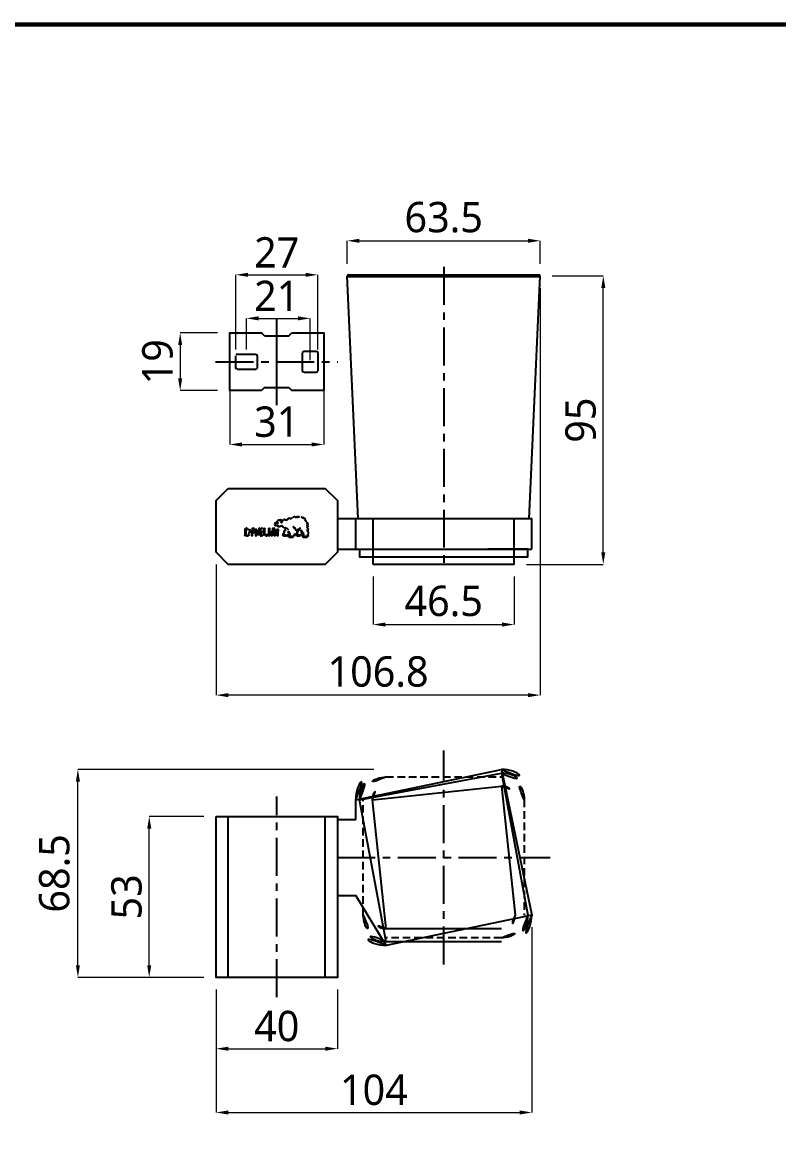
# Model space of a CAD drawing. Extents: x 16296675204 to 16296683393, y -37409618576 to -37409617244.
# Drawn here: x 16296678110.2 to 16296678359.4, y -37409618280.7 to -37409617914.3 of the extents above; entities that cross this region are included whole.
import ezdxf

# ---------------------------------------------------------------- set-up
doc = ezdxf.new("R2010")
doc.units = 0
doc.header["$LTSCALE"] = 10
doc.header["$MEASUREMENT"] = 0
doc.header["$PDMODE"] = 3
doc.header["$PDSIZE"] = -10
for name, pattern in [('AUSGEZOGEN', [0]), ('CENTER', [2, 1.25, -0.25, 0.25, -0.25]), ('HIDDEN', [0.375, 0.25, -0.125])]:
    doc.linetypes.add(name, pattern=pattern)
doc.layers.get('0').update_dxf_attribs({"linetype": 'CONTINUOUS'})
doc.layers.get('DEFPOINTS').update_dxf_attribs({"linetype": 'CONTINUOUS'})
for name, color, linetype in [('2', 2, 'HIDDEN'), ('7', 7, 'CONTINUOUS'), ('윤곽선', 7, 'CONTINUOUS')]:
    doc.layers.add(name, color=color, linetype=linetype)
doc.styles.add('Daelim Dimension', font='NanumGothic.ttf')
doc.dimstyles.new('DEFAULT', dxfattribs={"dimscale": 2, "dimtxt": 2, "dimasz": 2, "dimexe": 0, "dimexo": 2, "dimgap": 1, "dimtad": 1, "dimdec": 1, "dimzin": 9, "dimdsep": 46, "dimtxsty": 'Daelim Dimension', "dimcen": 0.5, "dimclrd": 252, "dimclre": 252, "dimclrt": 3, "dimadec": 1, "dimazin": 0, "dimtfac": 1, "dimtdec": 1, "dimtix": 1, "dimtmove": 0, "dimatfit": 3, "dimfxl": 1, "dimtolj": 1, "dimtzin": 1, "dimlwd": 9, "dimlwe": 9, "dimarcsym": 0})

# ---------------------------------------------------------------- blocks, each defined once
blk = doc.blocks.new('*D45')
at = {"color": 5, "lineweight": 9, "transparency": 16777216}
for p, q in [((16296678174.050579, -37409618232.872787), (16296678174.050579, -37409618252.372787)), ((16296678214.050579, -37409618232.872787), (16296678214.050579, -37409618252.372787)), ((16296678178.050579, -37409618252.372787), (16296678210.050579, -37409618252.372787))]:
    blk.add_line(p, q, dxfattribs=at)
at = {"color": 5, "transparency": 16777216}
for points in [[(16296678178.050579, -37409618251.706123), (16296678178.050579, -37409618253.039452), (16296678174.050579, -37409618252.372787)], [(16296678210.050579, -37409618251.706123), (16296678210.050579, -37409618253.039452), (16296678214.050579, -37409618252.372787)]]:
    blk.add_solid(points, dxfattribs=at)
at = {"layer": 'DEFPOINTS', "color": 0, "transparency": 16777216}
for p in [(16296678174.050579, -37409618228.872787), (16296678214.050579, -37409618228.872787), (16296678214.050579, -37409618252.372787)]:
    blk.add_point(p, dxfattribs=at)
at = {"color": 7, "transparency": 16777216, "insert": (16296678194.050579, -37409618244.965073), "char_height": 10, "attachment_point": 5, "style": 'Daelim Dimension'}
blk.add_mtext('\\A1;40', dxfattribs=at)
blk = doc.blocks.new('*D46')
at = {"color": 5, "lineweight": 9, "transparency": 16777216}
for p, q in [((16296678170.05059, -37409618175.8728), (16296678152.05061, -37409618175.8728)), ((16296678152.05061, -37409618224.8728), (16296678152.05061, -37409618179.8728)), ((16296678170.05059, -37409618228.8728), (16296678152.05061, -37409618228.8728))]:
    blk.add_line(p, q, dxfattribs=at)
at = {"color": 5, "transparency": 16777216}
for points in [[(16296678151.38395, -37409618179.8728), (16296678152.71728, -37409618179.8728), (16296678152.05061, -37409618175.8728)], [(16296678151.38395, -37409618224.8728), (16296678152.71728, -37409618224.8728), (16296678152.05061, -37409618228.8728)]]:
    blk.add_solid(points, dxfattribs=at)
at = {"layer": 'DEFPOINTS', "color": 0, "transparency": 16777216}
for p in [(16296678152.05061, -37409618175.8728), (16296678174.05059, -37409618175.8728), (16296678174.05059, -37409618228.8728)]:
    blk.add_point(p, dxfattribs=at)
at = {"color": 7, "transparency": 16777216, "insert": (16296678144.59996, -37409618202.3728), "char_height": 10, "attachment_point": 5, "rotation": 90, "style": 'Daelim Dimension'}
blk.add_mtext('\\A1;53', dxfattribs=at)
blk = doc.blocks.new('*D48')
at = {"color": 5, "lineweight": 9, "transparency": 16777216}
for p, q in [((16296678278.050579, -37409618212.372787), (16296678278.050579, -37409618273.372787)), ((16296678174.050579, -37409618232.872787), (16296678174.050579, -37409618273.372787)), ((16296678178.050579, -37409618273.372787), (16296678274.050579, -37409618273.372787))]:
    blk.add_line(p, q, dxfattribs=at)
at = {"color": 5, "transparency": 16777216}
for points in [[(16296678178.050579, -37409618272.706123), (16296678178.050579, -37409618274.039452), (16296678174.050579, -37409618273.372787)], [(16296678274.050579, -37409618272.706123), (16296678274.050579, -37409618274.039452), (16296678278.050579, -37409618273.372787)]]:
    blk.add_solid(points, dxfattribs=at)
at = {"layer": 'DEFPOINTS', "color": 0, "transparency": 16777216}
for p in [(16296678278.050579, -37409618208.372787), (16296678174.050579, -37409618228.872787), (16296678278.050579, -37409618273.372787)]:
    blk.add_point(p, dxfattribs=at)
at = {"color": 7, "transparency": 16777216, "insert": (16296678226.050579, -37409618265.965073), "char_height": 10, "attachment_point": 5, "style": 'Daelim Dimension'}
blk.add_mtext('\\A1;104', dxfattribs=at)
blk = doc.blocks.new('*D49')
at = {"color": 5, "lineweight": 9, "transparency": 16777216}
for p, q in [((16296678226.05059, -37409618160.3728), (16296678128.55061, -37409618160.3728)), ((16296678128.55061, -37409618224.8728), (16296678128.55061, -37409618164.3728)), ((16296678170.05059, -37409618228.8728), (16296678128.55061, -37409618228.8728))]:
    blk.add_line(p, q, dxfattribs=at)
at = {"color": 5, "transparency": 16777216}
for points in [[(16296678127.88395, -37409618164.3728), (16296678129.21728, -37409618164.3728), (16296678128.55061, -37409618160.3728)], [(16296678127.88395, -37409618224.8728), (16296678129.21728, -37409618224.8728), (16296678128.55061, -37409618228.8728)]]:
    blk.add_solid(points, dxfattribs=at)
at = {"layer": 'DEFPOINTS', "color": 0, "transparency": 16777216}
for p in [(16296678128.55061, -37409618160.3728), (16296678230.05059, -37409618160.3728), (16296678174.05059, -37409618228.8728)]:
    blk.add_point(p, dxfattribs=at)
at = {"color": 7, "transparency": 16777216, "insert": (16296678120.8496, -37409618194.6228), "char_height": 10, "attachment_point": 5, "rotation": 90, "style": 'Daelim Dimension'}
blk.add_mtext('\\A1;68.5', dxfattribs=at)
blk = doc.blocks.new('*D51')
at = {"color": 5, "lineweight": 9, "transparency": 16777216}
for p, q in [((16296678225.800579, -37409618096.849319), (16296678225.800579, -37409618112.677513)), ((16296678272.300579, -37409618096.849319), (16296678272.300579, -37409618112.677513)), ((16296678229.800579, -37409618112.677513), (16296678268.300579, -37409618112.677513))]:
    blk.add_line(p, q, dxfattribs=at)
at = {"color": 5, "transparency": 16777216}
for points in [[(16296678229.800579, -37409618112.010841), (16296678229.800579, -37409618113.34417), (16296678225.800579, -37409618112.677513)], [(16296678268.300579, -37409618112.010841), (16296678268.300579, -37409618113.34417), (16296678272.300579, -37409618112.677513)]]:
    blk.add_solid(points, dxfattribs=at)
at = {"layer": 'DEFPOINTS', "color": 0, "transparency": 16777216}
for p in [(16296678225.800579, -37409618092.849319), (16296678272.300579, -37409618092.849319), (16296678272.300579, -37409618112.677513)]:
    blk.add_point(p, dxfattribs=at)
at = {"color": 7, "transparency": 16777216, "insert": (16296678249.050579, -37409618104.976501), "char_height": 10, "attachment_point": 5, "style": 'Daelim Dimension'}
blk.add_mtext('\\A1;46.5', dxfattribs=at)
blk = doc.blocks.new('*D50')
at = {"color": 5, "lineweight": 9, "transparency": 16777216}
for p, q in [((16296678284.800591, -37409617997.849327), (16296678301.613171, -37409617997.849327)), ((16296678301.613171, -37409618088.849327), (16296678301.613171, -37409618001.849327)), ((16296678276.300591, -37409618092.849327), (16296678301.613171, -37409618092.849327))]:
    blk.add_line(p, q, dxfattribs=at)
at = {"color": 5, "transparency": 16777216}
for points in [[(16296678300.946501, -37409618001.849327), (16296678302.279831, -37409618001.849327), (16296678301.613171, -37409617997.849327)], [(16296678300.946501, -37409618088.849327), (16296678302.279831, -37409618088.849327), (16296678301.613171, -37409618092.849327)]]:
    blk.add_solid(points, dxfattribs=at)
at = {"layer": 'DEFPOINTS', "color": 0, "transparency": 16777216}
for p in [(16296678280.800591, -37409617997.849327), (16296678301.613171, -37409617997.849327), (16296678272.300591, -37409618092.849327)]:
    blk.add_point(p, dxfattribs=at)
at = {"color": 7, "transparency": 16777216, "insert": (16296678294.169661, -37409618045.349319), "char_height": 10, "attachment_point": 5, "rotation": 90, "style": 'Daelim Dimension'}
blk.add_mtext('\\A1;95', dxfattribs=at)
blk = doc.blocks.new('*D52')
at = {"color": 5, "lineweight": 9, "transparency": 16777216}
for p, q in [((16296678280.80058, -37409618001.84932), (16296678280.80058, -37409618135.92277)), ((16296678174.05058, -37409618092.84932), (16296678174.05058, -37409618135.92277)), ((16296678276.80058, -37409618135.92277), (16296678178.05058, -37409618135.92277))]:
    blk.add_line(p, q, dxfattribs=at)
at = {"color": 5, "transparency": 16777216}
for points in [[(16296678178.05058, -37409618135.2561), (16296678178.05058, -37409618136.58943), (16296678174.05058, -37409618135.92277)], [(16296678276.80058, -37409618135.2561), (16296678276.80058, -37409618136.58943), (16296678280.80058, -37409618135.92277)]]:
    blk.add_solid(points, dxfattribs=at)
at = {"layer": 'DEFPOINTS', "color": 0, "transparency": 16777216}
for p in [(16296678280.80058, -37409617997.84932), (16296678174.05058, -37409618088.84932), (16296678174.05058, -37409618135.92277)]:
    blk.add_point(p, dxfattribs=at)
at = {"color": 7, "transparency": 16777216, "insert": (16296678227.42558, -37409618128.22176), "char_height": 10, "attachment_point": 5, "style": 'Daelim Dimension'}
blk.add_mtext('\\A1;106.8', dxfattribs=at)
blk = doc.blocks.new('*D53')
at = {"color": 5, "lineweight": 9, "transparency": 16777216}
for p, q in [((16296678217.30058, -37409617993.84932), (16296678217.30058, -37409617986.27404)), ((16296678221.30058, -37409617986.27404), (16296678276.80058, -37409617986.27404)), ((16296678280.80058, -37409617993.84932), (16296678280.80058, -37409617986.27404))]:
    blk.add_line(p, q, dxfattribs=at)
at = {"color": 5, "transparency": 16777216}
for points in [[(16296678221.30058, -37409617985.60738), (16296678221.30058, -37409617986.9407), (16296678217.30058, -37409617986.27404)], [(16296678276.80058, -37409617985.60738), (16296678276.80058, -37409617986.9407), (16296678280.80058, -37409617986.27404)]]:
    blk.add_solid(points, dxfattribs=at)
at = {"layer": 'DEFPOINTS', "color": 0, "transparency": 16777216}
for p in [(16296678280.80058, -37409617986.27404), (16296678217.30058, -37409617997.84932), (16296678280.80058, -37409617997.84932)]:
    blk.add_point(p, dxfattribs=at)
at = {"color": 7, "transparency": 16777216, "insert": (16296678249.05058, -37409617978.57304), "char_height": 10, "attachment_point": 5, "style": 'Daelim Dimension'}
blk.add_mtext('\\A1;63.5', dxfattribs=at)
blk = doc.blocks.new('*D81')
at = {"color": 5, "lineweight": 9, "transparency": 16777216}
for p, q in [((16296678178.550579, -37409618020.636902), (16296678178.550579, -37409618053.368958)), ((16296678209.550579, -37409618020.636902), (16296678209.550579, -37409618053.368958)), ((16296678182.550579, -37409618053.368958), (16296678205.550579, -37409618053.368958))]:
    blk.add_line(p, q, dxfattribs=at)
at = {"color": 5, "transparency": 16777216}
for points in [[(16296678182.550579, -37409618052.702293), (16296678182.550579, -37409618054.035622), (16296678178.550579, -37409618053.368958)], [(16296678205.550579, -37409618052.702293), (16296678205.550579, -37409618054.035622), (16296678209.550579, -37409618053.368958)]]:
    blk.add_solid(points, dxfattribs=at)
at = {"layer": 'DEFPOINTS', "color": 0, "transparency": 16777216}
for p in [(16296678178.550579, -37409618016.636902), (16296678209.550579, -37409618016.636902), (16296678209.550579, -37409618053.368958)]:
    blk.add_point(p, dxfattribs=at)
at = {"color": 7, "transparency": 16777216, "insert": (16296678194.050579, -37409618045.918312), "char_height": 10, "attachment_point": 5, "style": 'Daelim Dimension'}
blk.add_mtext('\\A1;31', dxfattribs=at)
blk = doc.blocks.new('*D79')
at = {"color": 5, "lineweight": 9, "transparency": 16777216}
for p, q in [((16296678180.550579, -37409618022.136909), (16296678180.550579, -37409617997.492027)), ((16296678184.550579, -37409617997.492027), (16296678203.550579, -37409617997.492027)), ((16296678207.550579, -37409618022.136909), (16296678207.550579, -37409617997.492027))]:
    blk.add_line(p, q, dxfattribs=at)
at = {"color": 5, "transparency": 16777216}
for points in [[(16296678184.550579, -37409617996.825363), (16296678184.550579, -37409617998.158691), (16296678180.550579, -37409617997.492027)], [(16296678203.550579, -37409617996.825363), (16296678203.550579, -37409617998.158691), (16296678207.550579, -37409617997.492027)]]:
    blk.add_solid(points, dxfattribs=at)
at = {"layer": 'DEFPOINTS', "color": 0, "transparency": 16777216}
for p in [(16296678207.550579, -37409617997.492027), (16296678180.550579, -37409618026.136909), (16296678207.550579, -37409618026.136909)]:
    blk.add_point(p, dxfattribs=at)
at = {"color": 7, "transparency": 16777216, "insert": (16296678194.050591, -37409617990.09861), "char_height": 10, "attachment_point": 5, "style": 'Daelim Dimension'}
blk.add_mtext('\\A1;27', dxfattribs=at)
blk = doc.blocks.new('*D80')
at = {"color": 5, "lineweight": 9, "transparency": 16777216}
for p, q in [((16296678184.050579, -37409618022.136909), (16296678184.050579, -37409618011.824738)), ((16296678188.050579, -37409618011.824738), (16296678201.050579, -37409618011.824738)), ((16296678205.050579, -37409618025.636703), (16296678205.050579, -37409618011.824738))]:
    blk.add_line(p, q, dxfattribs=at)
at = {"color": 5, "transparency": 16777216}
for points in [[(16296678188.050579, -37409618011.158073), (16296678188.050579, -37409618012.491402), (16296678184.050579, -37409618011.824738)], [(16296678201.050579, -37409618011.158073), (16296678201.050579, -37409618012.491402), (16296678205.050579, -37409618011.824738)]]:
    blk.add_solid(points, dxfattribs=at)
at = {"layer": 'DEFPOINTS', "color": 0, "transparency": 16777216}
for p in [(16296678205.050579, -37409618011.824738), (16296678184.050579, -37409618026.136909), (16296678205.050579, -37409618029.636703)]:
    blk.add_point(p, dxfattribs=at)
at = {"color": 7, "transparency": 16777216, "insert": (16296678194.050579, -37409618004.43132), "char_height": 10, "attachment_point": 5, "style": 'Daelim Dimension'}
blk.add_mtext('\\A1;21', dxfattribs=at)
blk = doc.blocks.new('*D82')
at = {"color": 5, "lineweight": 9, "transparency": 16777216}
for p, q in [((16296678174.55059, -37409618016.63692), (16296678162.23019, -37409618016.63692)), ((16296678162.23019, -37409618020.63692), (16296678162.23019, -37409618031.63692)), ((16296678174.55059, -37409618035.63692), (16296678162.23019, -37409618035.63692))]:
    blk.add_line(p, q, dxfattribs=at)
at = {"color": 5, "transparency": 16777216}
for points in [[(16296678161.56352, -37409618020.63692), (16296678162.89685, -37409618020.63692), (16296678162.23019, -37409618016.63692)], [(16296678161.56352, -37409618031.63692), (16296678162.89685, -37409618031.63692), (16296678162.23019, -37409618035.63692)]]:
    blk.add_solid(points, dxfattribs=at)
at = {"layer": 'DEFPOINTS', "color": 0, "transparency": 16777216}
for p in [(16296678178.55059, -37409618016.63692), (16296678162.23019, -37409618035.63692), (16296678178.55059, -37409618035.63692)]:
    blk.add_point(p, dxfattribs=at)
at = {"color": 7, "transparency": 16777216, "insert": (16296678154.78668, -37409618026.13691), "char_height": 10, "attachment_point": 5, "rotation": 90, "style": 'Daelim Dimension'}
blk.add_mtext('\\A1;19', dxfattribs=at)

msp = doc.modelspace()

# ---------------------------------------------------------------- linework, layer by layer
at = {"color": 1, "linetype": 'CENTER'}
for p, q in [((16296678249.050579, -37409617994.849319), (16296678249.050579, -37409618092.849319)), ((16296678194.050579, -37409618040.449074), (16296678194.050579, -37409618011.824738)), ((16296678173.913349, -37409618026.136909), (16296678214.18782, -37409618026.136909)), ((16296678249.050579, -37409618224.624413), (16296678249.050579, -37409618154.183342)), ((16296678194.050579, -37409618235.410492), (16296678194.050579, -37409618169.335083)), ((16296678213.952431, -37409618189.372787), (16296678284.148741, -37409618189.372787))]:
    msp.add_line(p, q, dxfattribs=at)
for p, q in [((16296678220.85058, -37409618077.849319), (16296678217.300579, -37409617997.849319)), ((16296678277.25058, -37409618077.849319), (16296678280.800579, -37409617997.849319)), ((16296678186.640129, -37409618080.96769), (16296678186.452101, -37409618080.96769)), ((16296678190.045959, -37409618080.988609), (16296678189.879089, -37409618080.988609)), ((16296678191.632469, -37409618080.988503), (16296678191.454321, -37409618080.988503)), ((16296678193.93844, -37409618079.044983), (16296678193.953251, -37409618079.016403)), ((16296678194.248529, -37409618080.306511), (16296678194.639759, -37409618080.330849)), ((16296678220.050579, -37409618087.849319), (16296678220.050579, -37409618077.849319)), ((16296678277.25058, -37409618077.849319), (16296678220.85058, -37409618077.849319)), ((16296678183.55065, -37409618081.120193), (16296678183.55065, -37409618083.272491)), ((16296678183.94223, -37409618083.088341), (16296678183.94223, -37409618081.317398)), ((16296678184.098869, -37409618083.424538), (16296678184.406839, -37409618083.424538)), ((16296678184.958941, -37409618081.984497), (16296678184.958941, -37409618082.409592)), ((16296678185.339939, -37409618082.409592), (16296678185.339939, -37409618081.984497)), ((16296678185.70845, -37409618081.660187), (16296678185.70845, -37409618083.300247)), ((16296678185.8104, -37409618083.407852), (16296678185.990669, -37409618083.407852)), ((16296678186.09333, -37409618081.981567), (16296678186.09333, -37409618081.660187)), ((16296678186.999969, -37409618081.981567), (16296678186.09333, -37409618081.981567)), ((16296678186.09333, -37409618083.300247), (16296678186.09333, -37409618082.319183)), ((16296678186.09333, -37409618082.319183), (16296678186.999969, -37409618082.319183)), ((16296678186.452101, -37409618081.306), (16296678186.640129, -37409618081.306)), ((16296678186.999969, -37409618081.660187), (16296678186.999969, -37409618081.981567)), ((16296678186.999969, -37409618082.319183), (16296678186.999969, -37409618083.300247)), ((16296678187.10298, -37409618083.407852), (16296678187.27972, -37409618083.407852)), ((16296678187.38344, -37409618083.300247), (16296678187.38344, -37409618081.660187)), ((16296678187.85817, -37409618081.593826), (16296678187.85817, -37409618082.801041)), ((16296678188.24411, -37409618081.98436), (16296678188.24411, -37409618081.593826)), ((16296678189.196609, -37409618081.98436), (16296678188.24411, -37409618081.98436)), ((16296678188.24411, -37409618082.801041), (16296678188.24411, -37409618082.316322)), ((16296678188.24411, -37409618082.316322), (16296678189.196609, -37409618082.316322)), ((16296678188.53903, -37409618083.424393), (16296678188.929199, -37409618083.424393)), ((16296678188.928921, -37409618083.424469), (16296678188.539101, -37409618083.424469)), ((16296678189.308439, -37409618083.080788), (16296678188.59971, -37409618083.080788)), ((16296678189.305269, -37409618082.214371), (16296678189.305269, -37409618082.09301)), ((16296678189.308439, -37409618081.31514), (16296678189.308439, -37409618080.993759)), ((16296678189.308439, -37409618083.407112), (16296678189.308439, -37409618083.080788)), ((16296678189.770081, -37409618081.096207), (16296678189.770081, -37409618082.801178)), ((16296678190.15391, -37409618082.837517), (16296678190.15391, -37409618081.096207)), ((16296678190.66526, -37409618083.424469), (16296678190.37175, -37409618083.424469)), ((16296678190.37192, -37409618083.424538), (16296678190.66544, -37409618083.424538)), ((16296678190.969179, -37409618083.080933), (16296678190.4834, -37409618083.080933)), ((16296678190.969179, -37409618083.388908), (16296678190.969179, -37409618083.080933)), ((16296678191.35095, -37409618081.093277), (16296678191.35095, -37409618083.300247)), ((16296678191.454321, -37409618083.407852), (16296678191.632469, -37409618083.407852)), ((16296678191.73513, -37409618083.300247), (16296678191.73513, -37409618081.093277)), ((16296678192.243481, -37409618081.943443), (16296678192.243481, -37409618083.300217)), ((16296678192.346491, -37409618083.407806), (16296678192.52747, -37409618083.407806)), ((16296678192.63048, -37409618083.300217), (16296678192.63048, -37409618081.973419)), ((16296678193.204451, -37409618081.333481), (16296678193.204451, -37409618083.300217)), ((16296678193.3064, -37409618083.407806), (16296678193.4842, -37409618083.407806)), ((16296678193.586149, -37409618083.300217), (16296678193.586149, -37409618081.336647)), ((16296678194.15871, -37409618081.973419), (16296678194.15871, -37409618083.300217)), ((16296678194.26137, -37409618083.407806), (16296678194.44446, -37409618083.407806)), ((16296678194.547119, -37409618083.300217), (16296678194.547119, -37409618081.943443)), ((16296678197.0704, -37409618083.203171), (16296678196.274179, -37409618083.203171)), ((16296678196.274179, -37409618083.406372), (16296678197.0704, -37409618083.406372)), ((16296678198.142139, -37409618083.860748), (16296678199.272791, -37409618083.860748)), ((16296678199.272791, -37409618083.644493), (16296678198.145309, -37409618083.644493)), ((16296678201.618059, -37409618083.203171), (16296678200.71212, -37409618083.203171)), ((16296678200.73682, -37409618083.406372), (16296678201.618059, -37409618083.406372)), ((16296678202.79916, -37409618083.860748), (16296678203.930519, -37409618083.860748)), ((16296678203.931219, -37409618083.644493), (16296678202.82032, -37409618083.644493)), ((16296678204.53941, -37409618082.838753), (16296678204.370081, -37409618081.36026)), ((16296678272.300579, -37409618092.849319), (16296678225.800579, -37409618092.849319)), ((16296678178.050579, -37409618228.872787), (16296678178.050579, -37409618175.872787)), ((16296678210.050579, -37409618228.872787), (16296678210.050579, -37409618175.872787)), ((16296678214.050579, -37409618176.872787), (16296678220.050579, -37409618176.872787)), ((16296678214.050579, -37409618201.872787), (16296678220.050579, -37409618201.872787))]:
    msp.add_line(p, q)
at = {"ltscale": 0.5}
for p, q in [((16296678190.050579, -37409618017.636902), (16296678189.050579, -37409618016.636887)), ((16296678190.050579, -37409618017.636902), (16296678198.050579, -37409618017.636902)), ((16296678198.050579, -37409618017.636902), (16296678199.050579, -37409618016.636887)), ((16296678190.050579, -37409618034.636917), (16296678189.050579, -37409618035.636917)), ((16296678190.050579, -37409618034.636917), (16296678198.050579, -37409618034.636917)), ((16296678198.050579, -37409618034.636917), (16296678199.050579, -37409618035.636917))]:
    msp.add_line(p, q, dxfattribs=at)
at = {"color": 5, "linetype": 'ByBlock', "lineweight": 200, "const_width": 1.5}
msp.add_lwpolyline([(16296678038.774549, -37409618360.558739), (16296678668.774549, -37409618360.558739), (16296678668.774549, -37409617915.058739), (16296678038.774549, -37409617915.058739)], close=True, dxfattribs=at)
at = {"ltscale": 0.5}
for points in [[(16296678189.0506, -37409618035.636902), (16296678178.550579, -37409618035.636902), (16296678178.550579, -37409618016.636902), (16296678189.050579, -37409618016.636902)], [(16296678199.050579, -37409618016.636902), (16296678209.550579, -37409618016.636902), (16296678209.550579, -37409618035.636902), (16296678199.05056, -37409618035.636902)], [(16296678180.550579, -37409618028.136909), (16296678180.550579, -37409618024.136909)], [(16296678181.050579, -37409618023.634956), (16296678187.050579, -37409618023.634956)], [(16296678187.550579, -37409618024.136909), (16296678187.550579, -37409618028.136909)], [(16296678202.550579, -37409618029.13829), (16296678202.550579, -37409618023.13829)], [(16296678203.05007, -37409618022.660843), (16296678207.05007, -37409618022.660843)], [(16296678207.550579, -37409618023.136909), (16296678207.550579, -37409618029.136909)], [(16296678187.050579, -37409618028.636909), (16296678181.050579, -37409618028.636909)], [(16296678207.050579, -37409618029.636703), (16296678203.050579, -37409618029.636703)]]:
    msp.add_lwpolyline(points, dxfattribs=at)
for points in [[(16296678178.050579, -37409618067.849319), (16296678210.050579, -37409618067.849319), (16296678214.050579, -37409618071.849319), (16296678214.050579, -37409618088.849319), (16296678210.050579, -37409618092.849319), (16296678178.050579, -37409618092.849319), (16296678174.050579, -37409618088.849319), (16296678174.050579, -37409618071.849319)], [(16296678278.050579, -37409618087.849319), (16296678278.050579, -37409618077.849319), (16296678214.050579, -37409618077.849319), (16296678214.050579, -37409618087.849319)], [(16296678174.050579, -37409618175.872787), (16296678214.050579, -37409618175.872787), (16296678214.050579, -37409618228.872787), (16296678174.050579, -37409618228.872787)]]:
    msp.add_lwpolyline(points, close=True)
msp.add_lwpolyline([(16296678221.300579, -37409618087.849319), (16296678221.300579, -37409618090.349319), (16296678276.800579, -37409618090.349319), (16296678276.800579, -37409618087.849319), (16296678263.550579, -37409618087.849319)])
msp.add_lwpolyline([(16296678220.050579, -37409618176.872787), (16296678220.050579, -37409618170.372787, -0.4142135624), (16296678230.050579, -37409618160.372787), (16296678268.050579, -37409618160.372787, -0.4142135624), (16296678278.050579, -37409618170.372787), (16296678278.050579, -37409618208.372787, -0.4142135624), (16296678268.050579, -37409618218.372787), (16296678230.050579, -37409618218.372787, -0.4142135624), (16296678220.050579, -37409618208.372787), (16296678220.050579, -37409618201.872787)], format="xyb")
for points in [[(16296678268.050579, -37409618217.122787), (16296678230.050579, -37409618217.122787, -0.4142135624), (16296678221.300579, -37409618208.372787), (16296678221.300579, -37409618170.372787, -0.4142135624), (16296678230.050579, -37409618161.622787), (16296678268.050579, -37409618161.622787, -0.4142135624), (16296678276.800579, -37409618170.372787), (16296678276.800579, -37409618208.372787, -0.4142135624)], [(16296678268.050579, -37409618212.872787), (16296678230.050579, -37409618212.872787, -0.4142135624), (16296678225.550579, -37409618208.372787), (16296678225.550579, -37409618170.372787, -0.4142135624), (16296678230.050579, -37409618165.872787), (16296678268.050579, -37409618165.872787, -0.4142135624), (16296678272.550579, -37409618170.372787), (16296678272.550579, -37409618208.372787, -0.4142135624)]]:
    msp.add_lwpolyline(points, format="xyb", close=True)
for centre, radius, start, end in [((16296678181.050579, -37409618024.134956), 0.5, 90, 180), ((16296678187.050579, -37409618024.134956), 0.5, 359.77618779, 90), ((16296678203.05007, -37409618023.160843), 0.5, 90, 180.15824202), ((16296678207.05007, -37409618023.160843), 0.500002, 0, 90.15824142), ((16296678181.050579, -37409618028.136909), 0.5, 180, 270), ((16296678187.05057, -37409618028.136902), 0.500008, 270.00131138, 0.2229337), ((16296678203.050579, -37409618029.136703), 0.5, 179.84175798, 270), ((16296678207.050579, -37409618029.136703), 0.500002, 269.84175858, 0)]:
    msp.add_arc(centre, radius, start, end, dxfattribs=at)
for points in [[(16296678200.12545, -37409618077.118446), (16296678199.49786, -37409618077.222527), (16296678198.891439, -37409618077.429253), (16296678198.30583, -37409618077.629631)], [(16296678200.16214, -37409618077.332603), (16296678201.138281, -37409618077.171021), (16296678202.476721, -37409618077.177727), (16296678203.318451, -37409618078.123169)], [(16296678203.481779, -37409618077.979591), (16296678202.57444, -37409618076.959709), (16296678201.155569, -37409618076.949127), (16296678200.12545, -37409618077.118446)], [(16296678184.311239, -37409618080.967789), (16296678184.073111, -37409618080.967789), (16296678183.758789, -37409618080.981903), (16296678183.65613, -37409618080.998131)], [(16296678185.339939, -37409618081.984497), (16296678185.339939, -37409618081.31916), (16296678184.985041, -37409618080.967789), (16296678184.311239, -37409618080.967789)], [(16296678186.452101, -37409618080.96769), (16296678185.938459, -37409618080.96769), (16296678185.70845, -37409618081.180412), (16296678185.70845, -37409618081.660187)], [(16296678187.38344, -37409618081.660187), (16296678187.38344, -37409618081.180412), (16296678187.154131, -37409618080.96769), (16296678186.640129, -37409618080.96769)], [(16296678188.59724, -37409618080.968002), (16296678188.10018, -37409618080.968002), (16296678187.85817, -37409618081.172256), (16296678187.85817, -37409618081.593826)], [(16296678189.23295, -37409618080.985291), (16296678189.09289, -37409618080.973999), (16296678188.773279, -37409618080.968002), (16296678188.59724, -37409618080.968002)], [(16296678189.308439, -37409618080.993759), (16296678189.28339, -37409618080.990936), (16296678189.25799, -37409618080.988113), (16296678189.23295, -37409618080.985291)], [(16296678189.879089, -37409618080.988609), (16296678189.81983, -37409618080.988609), (16296678189.770081, -37409618081.037987), (16296678189.770081, -37409618081.096207)], [(16296678190.15391, -37409618081.096207), (16296678190.15391, -37409618081.037987), (16296678190.104521, -37409618080.988609), (16296678190.045959, -37409618080.988609)], [(16296678191.454321, -37409618080.988503), (16296678191.38941, -37409618080.988503), (16296678191.35095, -37409618081.041771), (16296678191.35095, -37409618081.093277)], [(16296678191.73513, -37409618081.093277), (16296678191.73513, -37409618081.035423), (16296678191.68997, -37409618080.988503), (16296678191.632469, -37409618080.988503)], [(16296678193.39636, -37409618080.978577), (16296678192.515829, -37409618080.978577), (16296678192.243481, -37409618081.117943), (16296678192.243481, -37409618081.943443)], [(16296678193.405741, -37409618079.349777), (16296678193.309429, -37409618079.514168), (16296678193.302019, -37409618079.68174), (16296678193.383169, -37409618079.835548)], [(16296678193.383169, -37409618079.835548), (16296678193.539089, -37409618080.128708), (16296678193.982889, -37409618080.28746), (16296678194.248529, -37409618080.306511)], [(16296678193.588831, -37409618079.129646), (16296678193.524269, -37409618079.195259), (16296678193.457251, -37409618079.262642), (16296678193.405741, -37409618079.349777)], [(16296678193.57543, -37409618079.734306), (16296678193.52957, -37409618079.648216), (16296678193.535919, -37409618079.557907), (16296678193.59342, -37409618079.458794)], [(16296678193.59342, -37409618079.458794), (16296678193.63117, -37409618079.394943), (16296678193.686911, -37409618079.339897), (16296678193.744761, -37409618079.281342)], [(16296678193.74864, -37409618078.937378), (16296678193.70772, -37409618079.009354), (16296678193.650221, -37409618079.067909), (16296678193.588831, -37409618079.129646)], [(16296678194.2637, -37409618080.091667), (16296678194.046391, -37409618080.075089), (16296678193.686911, -37409618079.943153), (16296678193.57543, -37409618079.734306)], [(16296678193.744761, -37409618079.281342), (16296678193.81249, -37409618079.212196), (16296678193.8827, -37409618079.141289), (16296678193.93844, -37409618079.044983)], [(16296678193.760639, -37409618078.916924), (16296678193.75676, -37409618078.923622), (16296678193.75252, -37409618078.930679), (16296678193.74864, -37409618078.937378)], [(16296678193.953251, -37409618079.016403), (16296678194.16563, -37409618078.610352), (16296678194.602369, -37409618078.396568), (16296678195.25218, -37409618078.378578)], [(16296678195.24477, -37409618078.163033), (16296678194.511351, -37409618078.181023), (16296678194.01111, -37409618078.435379), (16296678193.760639, -37409618078.916924)], [(16296678194.155251, -37409618079.187218), (16296678194.155251, -37409618079.187218), (16296678194.147141, -37409618079.146637), (16296678194.184891, -37409618079.136414)], [(16296678194.237801, -37409618079.337852), (16296678194.157721, -37409618079.242249), (16296678194.155251, -37409618079.187218), (16296678194.155251, -37409618079.187218)], [(16296678194.184891, -37409618079.136414), (16296678194.184891, -37409618079.136414), (16296678194.35034, -37409618079.061981), (16296678194.554239, -37409618079.141006)], [(16296678194.547119, -37409618081.943443), (16296678194.547119, -37409618081.117943), (16296678194.274071, -37409618080.978577), (16296678193.39636, -37409618080.978577)], [(16296678194.34893, -37409618079.360077), (16296678194.34893, -37409618079.360077), (16296678194.27873, -37409618079.385834), (16296678194.237801, -37409618079.337852)], [(16296678194.545429, -37409618079.197449), (16296678194.447001, -37409618079.330803), (16296678194.34893, -37409618079.360077), (16296678194.34893, -37409618079.360077)], [(16296678194.652109, -37409618080.114601), (16296678194.52264, -37409618080.106827), (16296678194.393169, -37409618080.099426), (16296678194.2637, -37409618080.091667)], [(16296678194.554239, -37409618079.141006), (16296678194.554239, -37409618079.141006), (16296678194.57929, -37409618079.151939), (16296678194.545429, -37409618079.197449)], [(16296678194.639759, -37409618080.330849), (16296678195.06027, -37409618080.355186), (16296678195.583441, -37409618080.384827), (16296678195.890711, -37409618080.440224)], [(16296678195.92881, -37409618080.227127), (16296678195.608841, -37409618080.170341), (16296678195.078621, -37409618080.139648), (16296678194.652109, -37409618080.114601)], [(16296678195.25218, -37409618078.378578), (16296678195.374241, -37409618078.377167), (16296678195.495951, -37409618078.375763), (16296678195.61801, -37409618078.374336)], [(16296678195.327641, -37409618078.716957), (16296678195.302589, -37409618078.744133), (16296678195.30118, -37409618078.789284), (16296678195.327641, -37409618078.812218)], [(16296678195.327641, -37409618078.812218), (16296678195.35339, -37409618078.835487), (16296678195.39749, -37409618078.828796), (16296678195.422541, -37409618078.801987)], [(16296678195.61731, -37409618078.158096), (16296678195.49313, -37409618078.159859), (16296678195.36895, -37409618078.16127), (16296678195.24477, -37409618078.163033)], [(16296678195.77179, -37409618078.596313), (16296678195.598221, -37409618078.472839), (16296678195.39996, -37409618078.639), (16296678195.327641, -37409618078.716957)], [(16296678195.422541, -37409618078.801987), (16296678195.434179, -37409618078.789284), (16296678195.570351, -37409618078.628067), (16296678195.686411, -37409618078.710617)], [(16296678195.59893, -37409618079.067284), (16296678195.567181, -37409618079.085968), (16296678195.54707, -37409618079.125832), (16296678195.561529, -37409618079.157944)], [(16296678195.561529, -37409618079.157944), (16296678195.575291, -37409618079.190742), (16296678195.61692, -37409618079.200272), (16296678195.64937, -37409618079.184036)], [(16296678195.61801, -37409618078.374336), (16296678196.019119, -37409618078.372231), (16296678196.474199, -37409618078.369759), (16296678196.84885, -37409618078.28968)], [(16296678195.64937, -37409618079.184036), (16296678195.74674, -37409618079.138184), (16296678195.870211, -37409618078.981903), (16296678195.887501, -37409618078.836197)], [(16296678195.74074, -37409618078.84008), (16296678195.729811, -37409618078.930038), (16296678195.65184, -37409618079.033409), (16296678195.59893, -37409618079.067284)], [(16296678195.686411, -37409618078.710617), (16296678195.729099, -37409618078.740952), (16296678195.74674, -37409618078.783989), (16296678195.74074, -37409618078.84008)], [(16296678195.887501, -37409618078.836197), (16296678195.898081, -37409618078.734947), (16296678195.852221, -37409618078.652397), (16296678195.77179, -37409618078.596313)], [(16296678195.890711, -37409618080.440224), (16296678196.08897, -37409618080.475143), (16296678196.277349, -37409618080.537582), (16296678196.454451, -37409618080.618011)], [(16296678196.803341, -37409618078.078369), (16296678196.449511, -37409618078.153862), (16296678196.008181, -37409618078.155617), (16296678195.61731, -37409618078.158096)], [(16296678196.454451, -37409618080.618011), (16296678196.45974, -37409618080.63459), (16296678196.617781, -37409618081.208923), (16296678196.58568, -37409618081.840736)], [(16296678196.69504, -37409618080.744308), (16296678196.69504, -37409618080.744308), (16296678197.403419, -37409618081.1493), (16296678197.92165, -37409618081.878487)], [(16296678196.790649, -37409618081.850983), (16296678196.81358, -37409618081.39518), (16296678196.743719, -37409618080.975021), (16296678196.69504, -37409618080.744308)], [(16296678197.925529, -37409618081.522186), (16296678197.501841, -37409618081.018417), (16296678196.812519, -37409618080.384117), (16296678195.92881, -37409618080.227127)], [(16296678196.84885, -37409618078.28968), (16296678197.37096, -37409618078.177849), (16296678197.882139, -37409618078.003578), (16296678198.37709, -37409618077.834953)], [(16296678198.30583, -37409618077.629631), (16296678197.817579, -37409618077.797203), (16296678197.31205, -37409618077.969711), (16296678196.803341, -37409618078.078369)], [(16296678198.37709, -37409618077.834953), (16296678198.954941, -37409618077.637039), (16296678199.55184, -37409618077.433144), (16296678200.16214, -37409618077.332603)], [(16296678199.60228, -37409618080.353783), (16296678199.559601, -37409618080.37989), (16296678199.549721, -37409618080.440918), (16296678199.580759, -37409618080.492073)], [(16296678199.580759, -37409618080.492073), (16296678199.59029, -37409618080.50724), (16296678200.459181, -37409618081.984673), (16296678199.5536, -37409618083.485741)], [(16296678199.7307, -37409618080.39753), (16296678199.69965, -37409618080.345657), (16296678199.644621, -37409618080.328377), (16296678199.60228, -37409618080.353783)], [(16296678200.074301, -37409618081.267479), (16296678199.946239, -37409618080.744308), (16296678199.73493, -37409618080.404579), (16296678199.7307, -37409618080.39753)], [(16296678201.701309, -37409618080.850143), (16296678201.640989, -37409618080.853317), (16296678201.60112, -37409618080.905884), (16296678201.60606, -37409618080.982788)], [(16296678201.60606, -37409618080.982788), (16296678201.61735, -37409618081.142593), (16296678201.65686, -37409618081.285469), (16296678201.713659, -37409618081.417397)], [(16296678201.789511, -37409618080.965149), (16296678201.786329, -37409618080.905884), (16296678201.76128, -37409618080.847321), (16296678201.701309, -37409618080.850143)], [(16296678203.318451, -37409618078.123169), (16296678203.708969, -37409618078.560623), (16296678203.948509, -37409618079.163147), (16296678204.031059, -37409618079.913513)], [(16296678204.248011, -37409618079.889877), (16296678204.16053, -37409618079.094368), (16296678203.901939, -37409618078.451248), (16296678203.481779, -37409618077.979591)], [(16296678204.031059, -37409618079.913513), (16296678204.04446, -37409618080.103661), (16296678204.057871, -37409618080.293808), (16296678204.07163, -37409618080.483963)], [(16296678204.07163, -37409618080.483963), (16296678204.082211, -37409618080.714317), (16296678204.09244, -37409618080.952103), (16296678204.153469, -37409618081.389542)], [(16296678204.28964, -37409618080.474426), (16296678204.275881, -37409618080.279343), (16296678204.26177, -37409618080.08461), (16296678204.248011, -37409618079.889877)], [(16296678204.370081, -37409618081.36026), (16296678204.30905, -37409618080.932693), (16296678204.29987, -37409618080.700211), (16296678204.28964, -37409618080.474426)], [(16296678183.65613, -37409618080.998131), (16296678183.594749, -37409618081.008713), (16296678183.55065, -37409618081.056686), (16296678183.55065, -37409618081.120193)], [(16296678183.55065, -37409618083.272491), (16296678183.55065, -37409618083.341278), (16296678183.595449, -37409618083.385727), (16296678183.6593, -37409618083.399841)], [(16296678183.6593, -37409618083.399841), (16296678183.729151, -37409618083.409012), (16296678183.91189, -37409618083.419243), (16296678184.098869, -37409618083.424538)], [(16296678183.94223, -37409618081.317398), (16296678184.09181, -37409618081.302223), (16296678184.309469, -37409618081.2994), (16296678184.31159, -37409618081.2994)], [(16296678184.311239, -37409618083.0961), (16296678184.311239, -37409618083.0961), (16296678184.015961, -37409618083.090103), (16296678183.94223, -37409618083.088341)], [(16296678184.31159, -37409618081.2994), (16296678184.758909, -37409618081.2994), (16296678184.958941, -37409618081.511772), (16296678184.958941, -37409618081.984497)], [(16296678184.406839, -37409618083.424538), (16296678185.0182, -37409618083.391731), (16296678185.339939, -37409618083.04248), (16296678185.339939, -37409618082.409592)], [(16296678184.958941, -37409618082.409592), (16296678184.958941, -37409618082.871033), (16296678184.74692, -37409618083.0961), (16296678184.311239, -37409618083.0961)], [(16296678185.70845, -37409618083.300247), (16296678185.70845, -37409618083.35881), (16296678185.756781, -37409618083.407852), (16296678185.8104, -37409618083.407852)], [(16296678185.990669, -37409618083.407852), (16296678186.054171, -37409618083.407852), (16296678186.09333, -37409618083.351402), (16296678186.09333, -37409618083.300247)], [(16296678186.09333, -37409618081.660187), (16296678186.09333, -37409618081.357147), (16296678186.18223, -37409618081.306), (16296678186.452101, -37409618081.306)], [(16296678186.640129, -37409618081.306), (16296678186.90966, -37409618081.306), (16296678186.999969, -37409618081.357147), (16296678186.999969, -37409618081.660187)], [(16296678186.999969, -37409618083.300247), (16296678186.999969, -37409618083.360931), (16296678187.04512, -37409618083.407852), (16296678187.10298, -37409618083.407852)], [(16296678187.27972, -37409618083.407852), (16296678187.342159, -37409618083.407852), (16296678187.38344, -37409618083.350349), (16296678187.38344, -37409618083.300247)], [(16296678187.85817, -37409618082.801041), (16296678187.85817, -37409618083.206383), (16296678188.08289, -37409618083.408157), (16296678188.53903, -37409618083.424393)], [(16296678188.24411, -37409618081.593826), (16296678188.24411, -37409618081.412148), (16296678188.24411, -37409618081.311974), (16296678188.59971, -37409618081.311974)], [(16296678188.59971, -37409618083.080788), (16296678188.24411, -37409618083.080788), (16296678188.24411, -37409618082.982719), (16296678188.24411, -37409618082.801041)], [(16296678188.539101, -37409618083.424469), (16296678188.558861, -37409618083.425171), (16296678188.576139, -37409618083.427643), (16296678188.597309, -37409618083.427643)], [(16296678188.597309, -37409618083.427643), (16296678188.699619, -37409618083.427643), (16296678188.818859, -37409618083.426582), (16296678188.928921, -37409618083.424469)], [(16296678188.59971, -37409618081.311974), (16296678188.83572, -37409618081.313019), (16296678189.072081, -37409618081.314079), (16296678189.308439, -37409618081.31514)], [(16296678188.929199, -37409618083.424393), (16296678189.055149, -37409618083.421928), (16296678189.169451, -37409618083.418053), (16296678189.233299, -37409618083.412399)], [(16296678189.196609, -37409618082.316322), (16296678189.25658, -37409618082.316322), (16296678189.305269, -37409618082.272926), (16296678189.305269, -37409618082.214371)], [(16296678189.233299, -37409618083.412399), (16296678189.23189, -37409618083.412399), (16296678189.29151, -37409618083.408524), (16296678189.29151, -37409618083.408524)], [(16296678189.305269, -37409618082.09301), (16296678189.305269, -37409618082.033043), (16296678189.25658, -37409618081.98436), (16296678189.196609, -37409618081.98436)], [(16296678189.29151, -37409618083.408524), (16296678189.29715, -37409618083.408157), (16296678189.302799, -37409618083.407463), (16296678189.308439, -37409618083.407112)], [(16296678189.770081, -37409618082.801178), (16296678189.770081, -37409618083.29789), (16296678190.07206, -37409618083.406548), (16296678190.37192, -37409618083.424538)], [(16296678190.4834, -37409618083.080933), (16296678190.15391, -37409618083.080933), (16296678190.15391, -37409618082.95887), (16296678190.15391, -37409618082.837517)], [(16296678190.37175, -37409618083.424469), (16296678190.40773, -37409618083.426582), (16296678190.44442, -37409618083.427643), (16296678190.4797, -37409618083.427643)], [(16296678190.4797, -37409618083.427643), (16296678190.559429, -37409618083.427643), (16296678190.61834, -37409618083.426231), (16296678190.66526, -37409618083.424469)], [(16296678190.66544, -37409618083.424538), (16296678190.762449, -37409618083.420303), (16296678190.8076, -37409618083.413597), (16296678190.855579, -37409618083.407959)], [(16296678190.855579, -37409618083.407959), (16296678190.86969, -37409618083.405838), (16296678190.883801, -37409618083.404083), (16296678190.89827, -37409618083.401962)], [(16296678190.89827, -37409618083.401962), (16296678190.91626, -37409618083.398781), (16296678190.934601, -37409618083.395264), (16296678190.95295, -37409618083.392082)], [(16296678190.95295, -37409618083.392082), (16296678190.958241, -37409618083.391022), (16296678190.963881, -37409618083.389961), (16296678190.969179, -37409618083.388908)], [(16296678191.35095, -37409618083.300247), (16296678191.35095, -37409618083.360931), (16296678191.397169, -37409618083.407852), (16296678191.454321, -37409618083.407852)], [(16296678191.632469, -37409618083.407852), (16296678191.697029, -37409618083.407852), (16296678191.73513, -37409618083.351402), (16296678191.73513, -37409618083.300247)], [(16296678192.243481, -37409618083.300217), (16296678192.243481, -37409618083.360893), (16296678192.289339, -37409618083.407806), (16296678192.346491, -37409618083.407806)], [(16296678192.52747, -37409618083.407806), (16296678192.592381, -37409618083.407806), (16296678192.63048, -37409618083.351372), (16296678192.63048, -37409618083.300217)], [(16296678192.63048, -37409618081.973419), (16296678192.63048, -37409618081.391327), (16296678192.70985, -37409618081.334541), (16296678193.204451, -37409618081.333481)], [(16296678193.204451, -37409618083.300217), (16296678193.204451, -37409618083.363373), (16296678193.247129, -37409618083.407806), (16296678193.3064, -37409618083.407806)], [(16296678193.4842, -37409618083.407806), (16296678193.54841, -37409618083.407806), (16296678193.586149, -37409618083.351372), (16296678193.586149, -37409618083.300217)], [(16296678193.586149, -37409618081.336647), (16296678193.81687, -37409618081.338074), (16296678193.963619, -37409618081.362411), (16296678194.04759, -37409618081.443901)], [(16296678194.04759, -37409618081.443901), (16296678194.140011, -37409618081.535973), (16296678194.15871, -37409618081.709541), (16296678194.15871, -37409618081.973419)], [(16296678194.15871, -37409618083.300217), (16296678194.15871, -37409618083.35878), (16296678194.205629, -37409618083.407806), (16296678194.26137, -37409618083.407806)], [(16296678194.44446, -37409618083.407806), (16296678194.50655, -37409618083.407806), (16296678194.547119, -37409618083.349609), (16296678194.547119, -37409618083.300217)], [(16296678195.93022, -37409618083.075111), (16296678195.92211, -37409618083.167542), (16296678195.94821, -37409618083.251137), (16296678196.003241, -37409618083.309357)], [(16296678196.12319, -37409618082.763252), (16296678196.121429, -37409618082.764664), (16296678195.94186, -37409618082.904716), (16296678195.93022, -37409618083.075111)], [(16296678196.003241, -37409618083.309357), (16296678196.063219, -37409618083.373917), (16296678196.155649, -37409618083.406372), (16296678196.274179, -37409618083.406372)], [(16296678196.145769, -37409618083.077583), (16296678196.145769, -37409618083.001732), (16296678196.247009, -37409618082.925179), (16296678196.25231, -37409618082.920937)], [(16296678196.274179, -37409618083.203171), (16296678196.21244, -37409618083.203171), (16296678196.145769, -37409618083.152367), (16296678196.145769, -37409618083.077583)], [(16296678196.25231, -37409618082.920937), (16296678196.45339, -37409618082.76149), (16296678196.75643, -37409618082.518417), (16296678196.790649, -37409618081.850983)], [(16296678196.58568, -37409618081.840736), (16296678196.5564, -37409618082.416817), (16296678196.306629, -37409618082.617203), (16296678196.12319, -37409618082.763252)], [(16296678197.0704, -37409618083.406372), (16296678197.721979, -37409618083.406372), (16296678197.999969, -37409618082.645073), (16296678198.06805, -37409618082.113441)], [(16296678197.92165, -37409618081.878487), (16296678197.8839, -37409618082.187172), (16296678197.70857, -37409618083.203171), (16296678197.0704, -37409618083.203171)], [(16296678198.0109, -37409618083.196457), (16296678198.0109, -37409618083.196457), (16296678197.798531, -37409618083.393318), (16296678197.820049, -37409618083.582764)], [(16296678197.820049, -37409618083.582764), (16296678197.842979, -37409618083.781372), (16296678198.008789, -37409618083.860748), (16296678198.142139, -37409618083.860748)], [(16296678198.029249, -37409618083.535133), (16296678198.029249, -37409618083.45787), (16296678198.139669, -37409618083.340401), (16296678198.139669, -37409618083.340401)], [(16296678198.145309, -37409618083.644493), (16296678198.098391, -37409618083.644493), (16296678198.029249, -37409618083.612747), (16296678198.029249, -37409618083.535133)], [(16296678198.06805, -37409618082.113441), (16296678198.2575, -37409618082.493736), (16296678198.25503, -37409618082.923424), (16296678198.0109, -37409618083.196457)], [(16296678198.139669, -37409618083.340401), (16296678198.593691, -37409618082.834869), (16296678198.362619, -37409618082.043938), (16296678197.925529, -37409618081.522186)], [(16296678199.272791, -37409618083.860748), (16296678199.475639, -37409618083.860748), (16296678199.637211, -37409618083.769379), (16296678199.740219, -37409618083.597221)], [(16296678199.5536, -37409618083.485741), (16296678199.48904, -37409618083.594398), (16296678199.398729, -37409618083.644493), (16296678199.272791, -37409618083.644493)], [(16296678199.740219, -37409618083.597221), (16296678200.200239, -37409618082.833809), (16296678200.225639, -37409618082.081688), (16296678200.124041, -37409618081.498192)], [(16296678200.124041, -37409618081.498192), (16296678200.262329, -37409618081.526062), (16296678200.49728, -37409618081.566643), (16296678200.778799, -37409618081.597321)], [(16296678201.713659, -37409618081.417397), (16296678200.982, -37409618081.449158), (16296678200.247511, -37409618081.304169), (16296678200.074301, -37409618081.267479)], [(16296678200.36076, -37409618083.058167), (16296678200.36076, -37409618083.058167), (16296678200.326891, -37409618083.188713), (16296678200.438721, -37409618083.305122)], [(16296678200.525499, -37409618082.778427), (16296678200.52339, -37409618082.78019), (16296678200.37557, -37409618082.931183), (16296678200.36076, -37409618083.058167)], [(16296678200.438721, -37409618083.305122), (16296678200.502569, -37409618083.371437), (16296678200.6017, -37409618083.406372), (16296678200.73682, -37409618083.406372)], [(16296678200.58724, -37409618083.077583), (16296678200.58724, -37409618083.00985), (16296678200.66485, -37409618082.929062), (16296678200.66803, -37409618082.925888)], [(16296678200.71212, -37409618083.203171), (16296678200.641569, -37409618083.203171), (16296678200.58724, -37409618083.147781), (16296678200.58724, -37409618083.077583)], [(16296678200.834539, -37409618082.041473), (16296678200.834539, -37409618082.482803), (16296678200.63839, -37409618082.672241), (16296678200.525499, -37409618082.778427)], [(16296678200.66803, -37409618082.925888), (16296678200.85535, -37409618082.745972), (16296678201.03985, -37409618082.501137), (16296678201.03985, -37409618082.04641)], [(16296678200.778799, -37409618081.597321), (16296678200.793261, -37409618081.679169), (16296678200.823601, -37409618081.855911), (16296678200.823601, -37409618081.856613)], [(16296678200.823601, -37409618081.856613), (16296678200.831011, -37409618081.923286), (16296678200.834539, -37409618081.984673), (16296678200.834539, -37409618082.041473)], [(16296678200.99258, -37409618081.61496), (16296678201.241289, -37409618081.632957), (16296678201.553141, -37409618081.645302), (16296678201.821609, -37409618081.626961)], [(16296678201.02927, -37409618081.834747), (16296678201.02927, -37409618081.834747), (16296678201.005989, -37409618081.702454), (16296678200.99258, -37409618081.61496)], [(16296678201.03985, -37409618082.04641), (16296678201.03985, -37409618081.980438), (16296678201.03668, -37409618081.91024), (16296678201.02927, -37409618081.834747)], [(16296678201.618059, -37409618083.406372), (16296678202.17827, -37409618083.406372), (16296678202.353239, -37409618082.711037), (16296678202.408279, -37409618082.354393)], [(16296678202.369829, -37409618081.974091), (16296678202.1003, -37409618081.671051), (16296678201.81138, -37409618081.380722), (16296678201.789511, -37409618080.965149)], [(16296678201.821609, -37409618081.626961), (16296678201.921089, -37409618081.788528), (16296678202.09078, -37409618081.988907), (16296678202.225889, -37409618082.140602)], [(16296678202.22307, -37409618082.139542), (16296678202.222361, -37409618082.151894), (16296678202.15357, -37409618083.203171), (16296678201.618059, -37409618083.203171)], [(16296678202.225889, -37409618082.140602), (16296678202.225889, -37409618082.140602), (16296678202.22307, -37409618082.140251), (16296678202.22307, -37409618082.139542)], [(16296678202.408279, -37409618082.354393), (16296678202.509529, -37409618082.479973), (16296678202.622061, -37409618082.633789), (16296678202.690149, -37409618082.778427)], [(16296678202.71273, -37409618083.0924), (16296678202.655581, -37409618083.279007), (16296678202.41851, -37409618083.411659), (16296678202.467541, -37409618083.635323)], [(16296678202.467541, -37409618083.635323), (16296678202.50494, -37409618083.807121), (16296678202.65099, -37409618083.860748), (16296678202.79916, -37409618083.860748)], [(16296678202.887699, -37409618082.685654), (16296678202.75647, -37409618082.406952), (16296678202.55962, -37409618082.186462), (16296678202.369829, -37409618081.974091)], [(16296678202.690149, -37409618082.778427), (16296678202.737419, -37409618082.876846), (16296678202.746241, -37409618082.987267), (16296678202.71273, -37409618083.0924)], [(16296678202.69861, -37409618083.536903), (16296678202.698971, -37409618083.42083), (16296678202.849251, -37409618083.325577), (16296678202.904989, -37409618083.17424)], [(16296678202.82032, -37409618083.644493), (16296678202.75153, -37409618083.644493), (16296678202.69861, -37409618083.616623), (16296678202.69861, -37409618083.536903)], [(16296678202.904989, -37409618083.17424), (16296678202.963551, -37409618083.014793), (16296678202.961081, -37409618082.840523), (16296678202.887699, -37409618082.685654)], [(16296678203.930519, -37409618083.860748), (16296678203.93792, -37409618083.860748), (16296678204.16758, -37409618083.863213), (16296678204.346439, -37409618083.669189)], [(16296678204.18981, -37409618083.519608), (16296678204.078329, -37409618083.642731), (16296678203.93792, -37409618083.644493), (16296678203.931219, -37409618083.644493)], [(16296678204.153469, -37409618081.389542), (16296678204.209921, -37409618081.880249), (16296678204.26671, -37409618082.370613), (16296678204.32316, -37409618082.861328)], [(16296678204.32316, -37409618082.861328), (16296678204.35561, -37409618083.167892), (16296678204.30905, -37409618083.387672), (16296678204.18981, -37409618083.519608)], [(16296678204.346439, -37409618083.669189), (16296678204.514009, -37409618083.487862), (16296678204.57892, -37409618083.216583), (16296678204.53941, -37409618082.838753)]]:
    msp.add_open_spline(points, degree=3)
at = {"layer": '2'}
msp.add_lwpolyline([(16296678268.050579, -37409618215.872787), (16296678230.050579, -37409618215.872787, -0.4142135624), (16296678222.550579, -37409618208.372787), (16296678222.550579, -37409618170.372787, -0.4142135624), (16296678230.050579, -37409618162.872787), (16296678268.050579, -37409618162.872787, -0.4142135624), (16296678275.550579, -37409618170.372787), (16296678275.550579, -37409618208.372787, -0.4142135624)], format="xyb", close=True, dxfattribs=at)
at = {"layer": '7', "color": 7, "linetype": 'AUSGEZOGEN', "lineweight": 50}
msp.add_line((16296678280.800579, -37409617997.849319), (16296678217.300579, -37409617997.849319), dxfattribs=at)
at = {"layer": '윤곽선'}
for p, q in [((16296678225.800579, -37409618092.849319), (16296678225.800579, -37409618077.849319)), ((16296678272.300579, -37409618092.849319), (16296678272.300579, -37409618077.849319))]:
    msp.add_line(p, q, dxfattribs=at)

# ---------------------------------------------------------------- dimensions: what is measured, and where the dimension line sits
for base, p1, p2, picture, middle in [((16296678280.800579, -37409617986.27404), (16296678217.300579, -37409617997.849319), (16296678280.800579, -37409617997.849319), '*D53', (16296678249.050579, -37409617978.573036)), ((16296678174.050579071, -37409618135.9227676392), (16296678280.800579071, -37409617997.849319458), (16296678174.050579071, -37409618088.849319458), '*D52', (16296678227.425579071, -37409618128.2217636108)), ((16296678278.050579, -37409618273.372787), (16296678174.050579, -37409618228.872787), (16296678278.050579, -37409618208.372787), '*D48', (16296678226.050579, -37409618265.965073)), ((16296678214.050579, -37409618252.372787), (16296678174.050579, -37409618228.872787), (16296678214.050579, -37409618228.872787), '*D45', (16296678194.050579, -37409618244.965073))]:
    dim = msp.add_linear_dim(base=base, p1=p1, p2=p2, dimstyle='DEFAULT', override={"dimtxt": 5, "dimclrd": 5, "dimclre": 5, "dimclrt": 7})
    dim.commit()
    dim.dimension.update_dxf_attribs({"geometry": picture, "text_midpoint": middle})
for base, p1, p2, picture, middle in [((16296678207.550579, -37409617997.492027), (16296678180.550579, -37409618026.136909), (16296678207.550579, -37409618026.136909), '*D79', (16296678194.050591, -37409617997.492027)), ((16296678205.050579, -37409618011.824738), (16296678184.050579, -37409618026.136909), (16296678205.050579, -37409618029.636703), '*D80', (16296678194.050579, -37409618011.824738)), ((16296678209.550579, -37409618053.368958), (16296678178.550579, -37409618016.636902), (16296678209.550579, -37409618016.636902), '*D81', (16296678194.050579, -37409618053.368958)), ((16296678272.300579, -37409618112.677513), (16296678225.800579, -37409618092.849319), (16296678272.300579, -37409618092.849319), '*D51', (16296678249.050579, -37409618112.677513))]:
    dim = msp.add_linear_dim(base=base, p1=p1, p2=p2, dimstyle='DEFAULT', override={"dimtxt": 5, "dimclrd": 5, "dimclre": 5, "dimclrt": 7})
    dim.commit()
    dim.dimension.update_dxf_attribs({"geometry": picture, "text_midpoint": middle, "dimtype": 160})
dim = msp.add_linear_dim(base=(16296678301.613171, -37409617997.849327), p1=(16296678272.300579, -37409618092.849319), p2=(16296678280.800579, -37409617997.849319), angle=270, dimstyle='DEFAULT', override={"dimtxt": 5, "dimclrd": 5, "dimclre": 5, "dimclrt": 7})
dim.commit()
dim.dimension.update_dxf_attribs({"geometry": '*D50', "text_midpoint": (16296678301.613159, -37409618045.349319), "dimtype": 160})
for base, p1, p2, angle, picture, middle in [((16296678162.23019, -37409618035.636917), (16296678178.550579, -37409618016.636902), (16296678178.550579, -37409618035.636902), 90, '*D82', (16296678154.78668, -37409618026.136909)), ((16296678128.55061, -37409618160.372803), (16296678174.050579, -37409618228.872787), (16296678230.050579, -37409618160.372787), 270, '*D49', (16296678120.8496, -37409618194.622803)), ((16296678152.05061, -37409618175.872803), (16296678174.050579, -37409618228.872787), (16296678174.050579, -37409618175.872787), 270, '*D46', (16296678144.59996, -37409618202.372803))]:
    dim = msp.add_linear_dim(base=base, p1=p1, p2=p2, angle=angle, dimstyle='DEFAULT', override={"dimtxt": 5, "dimclrd": 5, "dimclre": 5, "dimclrt": 7})
    dim.commit()
    dim.dimension.update_dxf_attribs({"geometry": picture, "text_midpoint": middle})

doc.saveas('drawing.dxf')
